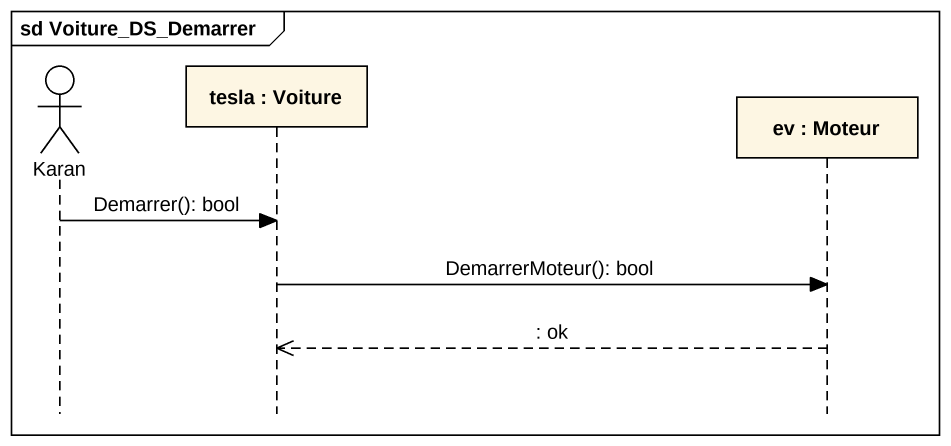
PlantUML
@startuml
mainframe sd Voiture_DS_Demarrer
hide footbox
actor Karan
participant "tesla : Voiture" as tesla
participant "ev : Moteur" as ev

Karan -> tesla : Demarrer(): bool
tesla -> ev : DemarrerMoteur(): bool
ev -->> tesla : : ok
@enduml
